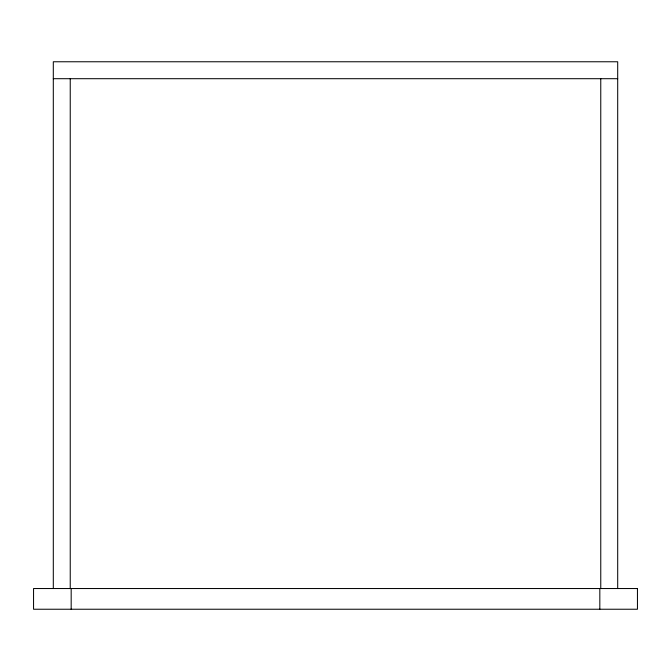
<?xml version="1.0" encoding="UTF-8"?>
<svg xmlns="http://www.w3.org/2000/svg" width="671" height="671" viewBox="0 0 671 671"><rect width="100%" height="100%" fill="white"/><g stroke="black" fill="none" stroke-linecap="round" stroke-linejoin="round"><path stroke-width="1.01" d="M53.303 78.7L617.697 78.7M617.697 588.534L617.697 61.766L53.303 61.766L53.303 588.534M600.763 78.7L600.763 588.534M599.824 588.534L599.824 609.234M71.176 588.534L71.176 609.234M70.237 78.7L70.237 588.534M637.45 588.534L33.55 588.534L33.55 609.234L637.45 609.234L637.45 588.534"/></g></svg>
